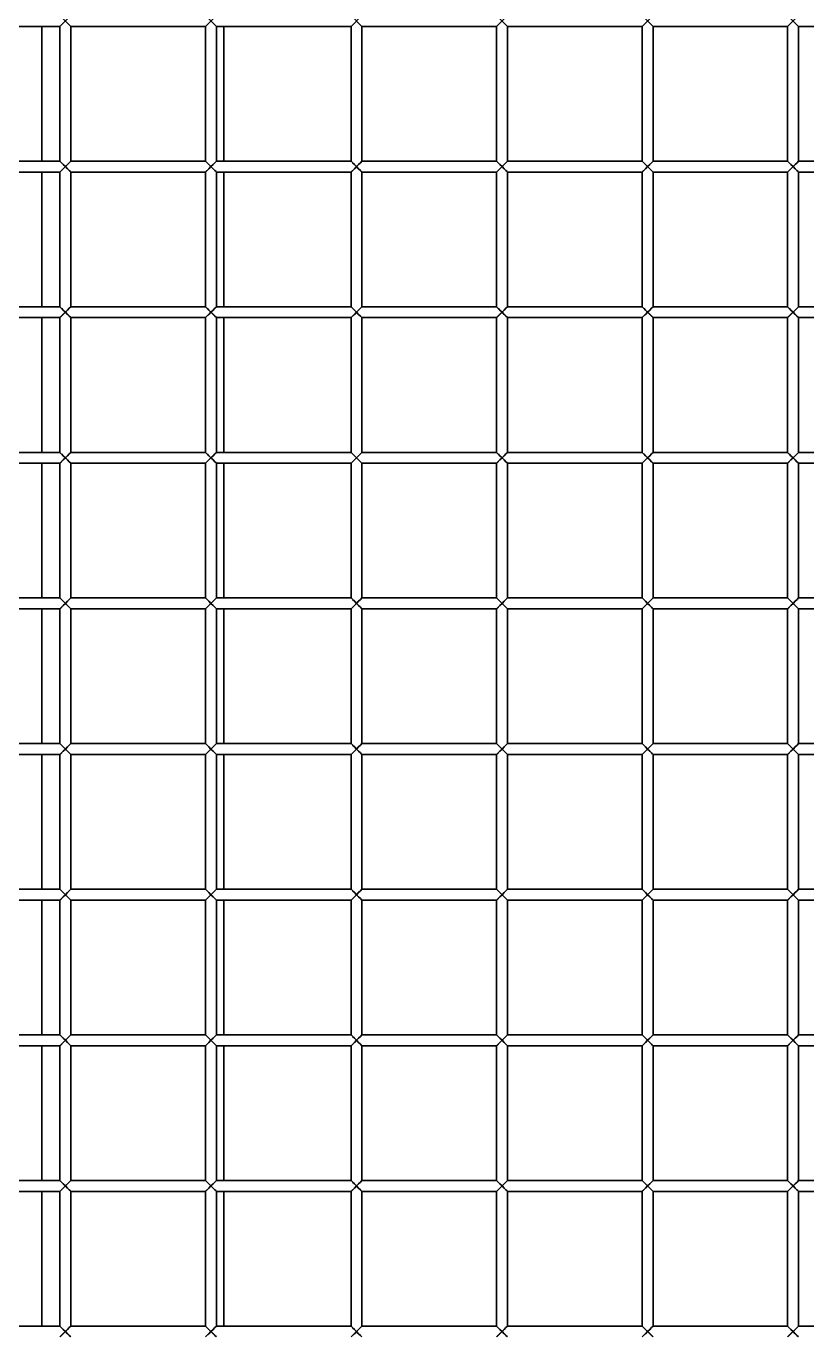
# Model space of a CAD drawing. Header units: millimetres. Extents: x 32496 to 166256, y 3504 to 23939.
# Drawn here: x 46964.4 to 47178.9, y 12427.1 to 12787.1 of the extents above; entities that cross this region are included whole.
import ezdxf

# ---------------------------------------------------------------- set-up
doc = ezdxf.new("R2010")
doc.units = ezdxf.units.MM
doc.layers.get('0').update_dxf_attribs({"lineweight": 35})

msp = doc.modelspace()

# ---------------------------------------------------------------- linework, layer by layer
at = {"linetype": 'Continuous'}
for p, q in [((46973.64, 12787.075), (46976.64, 12790.075)), ((46973.64, 12790.075), (46976.64, 12787.075)), ((47013.64, 12787.075), (47016.64, 12790.075)), ((47013.64, 12790.075), (47016.64, 12787.075)), ((47053.64, 12787.075), (47056.64, 12790.075)), ((47053.64, 12790.075), (47056.64, 12787.075)), ((47093.64, 12787.075), (47096.64, 12790.075)), ((47093.64, 12790.075), (47096.64, 12787.075)), ((47133.64, 12787.075), (47136.64, 12790.075)), ((47133.64, 12790.075), (47136.64, 12787.075)), ((47173.64, 12787.075), (47176.64, 12790.075)), ((47173.64, 12790.075), (47176.64, 12787.075)), ((46936.64, 12787.075), (46973.64, 12787.075)), ((46968.64, 12750.075), (46968.64, 12787.075)), ((46973.64, 12787.075), (46973.64, 12750.075)), ((46976.64, 12787.075), (46976.64, 12750.075)), ((46976.64, 12787.075), (47013.64, 12787.075)), ((47013.64, 12787.075), (47013.64, 12750.075)), ((47016.64, 12787.075), (47053.64, 12787.075)), ((47016.64, 12787.075), (47016.64, 12750.075)), ((47018.64, 12787.075), (47018.64, 12750.075)), ((47053.64, 12787.075), (47053.64, 12750.075)), ((47056.64, 12787.075), (47093.64, 12787.075)), ((47056.64, 12787.075), (47056.64, 12750.075)), ((47093.64, 12787.075), (47093.64, 12750.075)), ((47096.64, 12787.075), (47133.64, 12787.075)), ((47096.64, 12787.075), (47096.64, 12750.075)), ((47133.64, 12787.075), (47133.64, 12750.075)), ((47136.64, 12787.075), (47173.64, 12787.075)), ((47136.64, 12787.075), (47136.64, 12750.075)), ((47173.64, 12787.075), (47173.64, 12750.075)), ((47176.64, 12787.075), (47213.64, 12787.075)), ((47176.64, 12787.075), (47176.64, 12750.075)), ((46936.64, 12750.075), (46973.64, 12750.075)), ((46973.64, 12747.075), (46976.64, 12750.075)), ((46973.64, 12750.075), (46976.64, 12747.075)), ((46973.756, 12747.192), (46974.55, 12747.986)), ((46974.55, 12747.986), (46975.14, 12748.575)), ((46976.64, 12750.075), (46976.209, 12749.645)), ((46976.64, 12750.075), (47013.64, 12750.075)), ((47013.64, 12747.075), (47016.64, 12750.075)), ((47013.64, 12750.075), (47016.64, 12747.075)), ((47013.756, 12747.192), (47014.55, 12747.986)), ((47014.55, 12747.986), (47015.14, 12748.575)), ((47016.64, 12750.075), (47016.209, 12749.645)), ((47016.64, 12750.075), (47053.64, 12750.075)), ((47053.64, 12747.075), (47056.64, 12750.075)), ((47053.64, 12750.075), (47056.64, 12747.075)), ((47053.756, 12747.192), (47054.55, 12747.986)), ((47054.55, 12747.986), (47055.14, 12748.575)), ((47056.64, 12750.075), (47056.209, 12749.645)), ((47056.64, 12750.075), (47093.64, 12750.075)), ((47093.64, 12747.075), (47096.64, 12750.075)), ((47093.64, 12750.075), (47096.64, 12747.075)), ((47093.756, 12747.192), (47094.55, 12747.986)), ((47094.55, 12747.986), (47095.14, 12748.575)), ((47096.64, 12750.075), (47096.209, 12749.645)), ((47096.64, 12750.075), (47133.64, 12750.075)), ((47133.64, 12747.075), (47136.64, 12750.075)), ((47133.64, 12750.075), (47136.64, 12747.075)), ((47133.756, 12747.192), (47134.55, 12747.986)), ((47134.55, 12747.986), (47135.14, 12748.575)), ((47136.64, 12750.075), (47136.209, 12749.645)), ((47136.64, 12750.075), (47173.64, 12750.075)), ((47173.64, 12747.075), (47176.64, 12750.075)), ((47173.64, 12750.075), (47176.64, 12747.075)), ((47173.756, 12747.192), (47174.55, 12747.986)), ((47174.55, 12747.986), (47175.14, 12748.575)), ((47176.64, 12750.075), (47176.209, 12749.645)), ((47176.64, 12750.075), (47213.64, 12750.075)), ((46936.64, 12747.075), (46973.64, 12747.075)), ((46968.64, 12710.075), (46968.64, 12747.075)), ((46973.64, 12747.075), (46973.64, 12710.075)), ((46976.64, 12747.075), (46976.64, 12710.075)), ((46976.64, 12747.075), (47013.64, 12747.075)), ((47013.64, 12747.075), (47013.64, 12710.075)), ((47016.64, 12747.075), (47053.64, 12747.075)), ((47016.64, 12747.075), (47016.64, 12710.075)), ((47018.64, 12747.075), (47018.64, 12710.075)), ((47053.64, 12747.075), (47053.64, 12710.075)), ((47056.64, 12747.075), (47093.64, 12747.075)), ((47056.64, 12747.075), (47056.64, 12710.075)), ((47093.64, 12747.075), (47093.64, 12710.075)), ((47096.64, 12747.075), (47133.64, 12747.075)), ((47096.64, 12747.075), (47096.64, 12710.075)), ((47133.64, 12747.075), (47133.64, 12710.075)), ((47136.64, 12747.075), (47173.64, 12747.075)), ((47136.64, 12747.075), (47136.64, 12710.075)), ((47173.64, 12747.075), (47173.64, 12710.075)), ((47176.64, 12747.075), (47213.64, 12747.075)), ((47176.64, 12747.075), (47176.64, 12710.075)), ((46936.64, 12710.075), (46973.64, 12710.075)), ((46973.64, 12707.075), (46976.64, 12710.075)), ((46973.64, 12710.075), (46976.64, 12707.075)), ((46974.55, 12707.986), (46975.14, 12708.575)), ((46976.64, 12710.075), (46976.209, 12709.645)), ((46976.64, 12710.075), (47013.64, 12710.075)), ((47013.64, 12707.075), (47016.64, 12710.075)), ((47013.64, 12710.075), (47016.64, 12707.075)), ((47014.55, 12707.986), (47015.14, 12708.575)), ((47016.64, 12710.075), (47016.209, 12709.645)), ((47016.64, 12710.075), (47053.64, 12710.075)), ((47053.64, 12707.075), (47056.64, 12710.075)), ((47053.64, 12710.075), (47056.64, 12707.075)), ((47054.55, 12707.986), (47055.14, 12708.575)), ((47056.64, 12710.075), (47056.209, 12709.645)), ((47056.64, 12710.075), (47093.64, 12710.075)), ((47093.64, 12707.075), (47096.64, 12710.075)), ((47093.64, 12710.075), (47096.64, 12707.075)), ((47094.55, 12707.986), (47095.14, 12708.575)), ((47096.64, 12710.075), (47096.209, 12709.645)), ((47096.64, 12710.075), (47133.64, 12710.075)), ((47133.64, 12707.075), (47136.64, 12710.075)), ((47133.64, 12710.075), (47136.64, 12707.075)), ((47134.55, 12707.986), (47135.14, 12708.575)), ((47136.64, 12710.075), (47136.209, 12709.645)), ((47136.64, 12710.075), (47173.64, 12710.075)), ((47173.64, 12707.075), (47176.64, 12710.075)), ((47173.64, 12710.075), (47176.64, 12707.075)), ((47174.55, 12707.986), (47175.14, 12708.575)), ((47176.64, 12710.075), (47176.209, 12709.645)), ((47176.64, 12710.075), (47213.64, 12710.075)), ((46936.64, 12707.075), (46973.64, 12707.075)), ((46968.64, 12670.075), (46968.64, 12707.075)), ((46973.64, 12707.075), (46973.64, 12670.075)), ((46973.756, 12707.192), (46974.55, 12707.986)), ((46976.64, 12707.075), (46976.64, 12670.075)), ((46976.64, 12707.075), (47013.64, 12707.075)), ((47013.64, 12707.075), (47013.64, 12670.075)), ((47013.756, 12707.192), (47014.55, 12707.986)), ((47016.64, 12707.075), (47053.64, 12707.075)), ((47016.64, 12707.075), (47016.64, 12670.075)), ((47018.64, 12707.075), (47018.64, 12670.075)), ((47053.64, 12707.075), (47053.64, 12670.075)), ((47053.756, 12707.192), (47054.55, 12707.986)), ((47056.64, 12707.075), (47093.64, 12707.075)), ((47056.64, 12707.075), (47056.64, 12670.075)), ((47093.64, 12707.075), (47093.64, 12670.075)), ((47093.756, 12707.192), (47094.55, 12707.986)), ((47096.64, 12707.075), (47133.64, 12707.075)), ((47096.64, 12707.075), (47096.64, 12670.075)), ((47133.64, 12707.075), (47133.64, 12670.075)), ((47133.756, 12707.192), (47134.55, 12707.986)), ((47136.64, 12707.075), (47173.64, 12707.075)), ((47136.64, 12707.075), (47136.64, 12670.075)), ((47173.64, 12707.075), (47173.64, 12670.075)), ((47173.756, 12707.192), (47174.55, 12707.986)), ((47176.64, 12707.075), (47213.64, 12707.075)), ((47176.64, 12707.075), (47176.64, 12670.075)), ((46936.64, 12670.075), (46973.64, 12670.075)), ((46973.64, 12667.075), (46976.64, 12670.075)), ((46973.64, 12670.075), (46976.64, 12667.075)), ((46974.55, 12667.986), (46975.14, 12668.575)), ((46976.64, 12670.075), (46976.209, 12669.645)), ((46976.64, 12670.075), (47013.64, 12670.075)), ((47013.64, 12667.075), (47016.64, 12670.075)), ((47013.64, 12670.075), (47016.64, 12667.075)), ((47014.55, 12667.986), (47015.14, 12668.575)), ((47016.64, 12670.075), (47016.209, 12669.645)), ((47016.64, 12670.075), (47053.64, 12670.075)), ((47053.64, 12667.075), (47056.64, 12670.075)), ((47053.64, 12670.075), (47056.64, 12667.075)), ((47054.55, 12667.986), (47055.14, 12668.575)), ((47056.64, 12670.075), (47056.209, 12669.645)), ((47056.64, 12670.075), (47093.64, 12670.075)), ((47093.64, 12667.075), (47096.64, 12670.075)), ((47093.64, 12670.075), (47096.64, 12667.075)), ((47094.55, 12667.986), (47095.14, 12668.575)), ((47096.64, 12670.075), (47096.209, 12669.645)), ((47096.64, 12670.075), (47133.64, 12670.075)), ((47133.64, 12667.075), (47136.64, 12670.075)), ((47133.64, 12670.075), (47136.64, 12667.075)), ((47134.55, 12667.986), (47135.14, 12668.575)), ((47136.64, 12670.075), (47136.209, 12669.645)), ((47136.64, 12670.075), (47173.64, 12670.075)), ((47173.64, 12667.075), (47176.64, 12670.075)), ((47173.64, 12670.075), (47176.64, 12667.075)), ((47174.55, 12667.986), (47175.14, 12668.575)), ((47176.64, 12670.075), (47176.209, 12669.645)), ((47176.64, 12670.075), (47213.64, 12670.075)), ((46936.64, 12667.075), (46973.64, 12667.075)), ((46968.64, 12630.075), (46968.64, 12667.075)), ((46973.64, 12667.075), (46973.64, 12630.075)), ((46973.756, 12667.192), (46974.55, 12667.986)), ((46976.64, 12667.075), (46976.64, 12630.075)), ((46976.64, 12667.075), (47013.64, 12667.075)), ((47013.64, 12667.075), (47013.64, 12630.075)), ((47013.756, 12667.192), (47014.55, 12667.986)), ((47016.64, 12667.075), (47053.64, 12667.075)), ((47016.64, 12667.075), (47016.64, 12630.075)), ((47018.64, 12667.075), (47018.64, 12630.075)), ((47053.64, 12667.075), (47053.64, 12630.075)), ((47053.756, 12667.192), (47054.55, 12667.986)), ((47056.64, 12667.075), (47093.64, 12667.075)), ((47056.64, 12667.075), (47056.64, 12630.075)), ((47093.64, 12667.075), (47093.64, 12630.075)), ((47093.756, 12667.192), (47094.55, 12667.986)), ((47096.64, 12667.075), (47133.64, 12667.075)), ((47096.64, 12667.075), (47096.64, 12630.075)), ((47133.64, 12667.075), (47133.64, 12630.075)), ((47133.756, 12667.192), (47134.55, 12667.986)), ((47136.64, 12667.075), (47173.64, 12667.075)), ((47136.64, 12667.075), (47136.64, 12630.075)), ((47173.64, 12667.075), (47173.64, 12630.075)), ((47173.756, 12667.192), (47174.55, 12667.986)), ((47176.64, 12667.075), (47213.64, 12667.075)), ((47176.64, 12667.075), (47176.64, 12630.075)), ((46936.64, 12630.075), (46973.64, 12630.075)), ((46973.64, 12627.075), (46976.64, 12630.075)), ((46973.64, 12630.075), (46976.64, 12627.075)), ((46976.64, 12630.075), (46976.209, 12629.645)), ((46976.64, 12630.075), (47013.64, 12630.075)), ((47013.64, 12627.075), (47016.64, 12630.075)), ((47013.64, 12630.075), (47016.64, 12627.075)), ((47016.64, 12630.075), (47016.209, 12629.645)), ((47016.64, 12630.075), (47053.64, 12630.075)), ((47053.64, 12627.075), (47056.64, 12630.075)), ((47053.64, 12630.075), (47056.64, 12627.075)), ((47056.64, 12630.075), (47056.209, 12629.645)), ((47056.64, 12630.075), (47093.64, 12630.075)), ((47093.64, 12627.075), (47096.64, 12630.075)), ((47093.64, 12630.075), (47096.64, 12627.075)), ((47096.64, 12630.075), (47096.209, 12629.645)), ((47096.64, 12630.075), (47133.64, 12630.075)), ((47133.64, 12627.075), (47136.64, 12630.075)), ((47133.64, 12630.075), (47136.64, 12627.075)), ((47136.64, 12630.075), (47136.209, 12629.645)), ((47136.64, 12630.075), (47173.64, 12630.075)), ((47173.64, 12627.075), (47176.64, 12630.075)), ((47173.64, 12630.075), (47176.64, 12627.075)), ((47176.64, 12630.075), (47176.209, 12629.645)), ((47176.64, 12630.075), (47213.64, 12630.075)), ((46936.64, 12627.075), (46973.64, 12627.075)), ((46968.64, 12590.075), (46968.64, 12627.075)), ((46973.64, 12627.075), (46973.64, 12590.075)), ((46973.756, 12627.192), (46974.55, 12627.986)), ((46974.55, 12627.986), (46975.14, 12628.575)), ((46976.64, 12627.075), (46976.64, 12590.075)), ((46976.64, 12627.075), (47013.64, 12627.075)), ((47013.64, 12627.075), (47013.64, 12590.075)), ((47013.756, 12627.192), (47014.55, 12627.986)), ((47014.55, 12627.986), (47015.14, 12628.575)), ((47016.64, 12627.075), (47053.64, 12627.075)), ((47016.64, 12627.075), (47016.64, 12590.075)), ((47018.64, 12627.075), (47018.64, 12590.075)), ((47053.64, 12627.075), (47053.64, 12590.075)), ((47053.756, 12627.192), (47054.55, 12627.986)), ((47054.55, 12627.986), (47055.14, 12628.575)), ((47056.64, 12627.075), (47093.64, 12627.075)), ((47056.64, 12627.075), (47056.64, 12590.075)), ((47093.64, 12627.075), (47093.64, 12590.075)), ((47093.756, 12627.192), (47094.55, 12627.986)), ((47094.55, 12627.986), (47095.14, 12628.575)), ((47096.64, 12627.075), (47133.64, 12627.075)), ((47096.64, 12627.075), (47096.64, 12590.075)), ((47133.64, 12627.075), (47133.64, 12590.075)), ((47133.756, 12627.192), (47134.55, 12627.986)), ((47134.55, 12627.986), (47135.14, 12628.575)), ((47136.64, 12627.075), (47173.64, 12627.075)), ((47136.64, 12627.075), (47136.64, 12590.075)), ((47173.64, 12627.075), (47173.64, 12590.075)), ((47173.756, 12627.192), (47174.55, 12627.986)), ((47174.55, 12627.986), (47175.14, 12628.575)), ((47176.64, 12627.075), (47213.64, 12627.075)), ((47176.64, 12627.075), (47176.64, 12590.075)), ((46936.64, 12590.075), (46973.64, 12590.075)), ((46973.64, 12587.075), (46976.64, 12590.075)), ((46973.64, 12590.075), (46976.64, 12587.075)), ((46976.64, 12590.075), (46976.209, 12589.645)), ((46976.64, 12590.075), (47013.64, 12590.075)), ((47013.64, 12587.075), (47016.64, 12590.075)), ((47013.64, 12590.075), (47016.64, 12587.075)), ((47016.64, 12590.075), (47016.209, 12589.645)), ((47016.64, 12590.075), (47053.64, 12590.075)), ((47053.64, 12587.075), (47056.64, 12590.075)), ((47053.64, 12590.075), (47056.64, 12587.075)), ((47056.64, 12590.075), (47056.209, 12589.645)), ((47056.64, 12590.075), (47093.64, 12590.075)), ((47093.64, 12587.075), (47096.64, 12590.075)), ((47093.64, 12590.075), (47096.64, 12587.075)), ((47096.64, 12590.075), (47096.209, 12589.645)), ((47096.64, 12590.075), (47133.64, 12590.075)), ((47133.64, 12587.075), (47136.64, 12590.075)), ((47133.64, 12590.075), (47136.64, 12587.075)), ((47136.64, 12590.075), (47136.209, 12589.645)), ((47136.64, 12590.075), (47173.64, 12590.075)), ((47173.64, 12587.075), (47176.64, 12590.075)), ((47173.64, 12590.075), (47176.64, 12587.075)), ((47176.64, 12590.075), (47176.209, 12589.645)), ((47176.64, 12590.075), (47213.64, 12590.075)), ((46936.64, 12587.075), (46973.64, 12587.075)), ((46968.64, 12550.075), (46968.64, 12587.075)), ((46973.64, 12587.075), (46973.64, 12550.075)), ((46973.756, 12587.192), (46974.55, 12587.986)), ((46974.55, 12587.986), (46975.14, 12588.575)), ((46976.64, 12587.075), (47013.64, 12587.075)), ((46976.64, 12587.075), (46976.64, 12550.075)), ((47013.64, 12587.075), (47013.64, 12550.075)), ((47013.756, 12587.192), (47014.55, 12587.986)), ((47014.55, 12587.986), (47015.14, 12588.575)), ((47016.64, 12587.075), (47053.64, 12587.075)), ((47016.64, 12587.075), (47016.64, 12550.075)), ((47018.64, 12587.075), (47018.64, 12550.075)), ((47053.64, 12587.075), (47053.64, 12550.075)), ((47053.756, 12587.192), (47054.55, 12587.986)), ((47054.55, 12587.986), (47055.14, 12588.575)), ((47056.64, 12587.075), (47093.64, 12587.075)), ((47056.64, 12587.075), (47056.64, 12550.075)), ((47093.64, 12587.075), (47093.64, 12550.075)), ((47093.756, 12587.192), (47094.55, 12587.986)), ((47094.55, 12587.986), (47095.14, 12588.575)), ((47096.64, 12587.075), (47133.64, 12587.075)), ((47096.64, 12587.075), (47096.64, 12550.075)), ((47133.64, 12587.075), (47133.64, 12550.075)), ((47133.756, 12587.192), (47134.55, 12587.986)), ((47134.55, 12587.986), (47135.14, 12588.575)), ((47136.64, 12587.075), (47173.64, 12587.075)), ((47136.64, 12587.075), (47136.64, 12550.075)), ((47173.64, 12587.075), (47173.64, 12550.075)), ((47173.756, 12587.192), (47174.55, 12587.986)), ((47174.55, 12587.986), (47175.14, 12588.575)), ((47176.64, 12587.075), (47213.64, 12587.075)), ((47176.64, 12587.075), (47176.64, 12550.075)), ((46936.64, 12550.075), (46973.64, 12550.075)), ((46973.64, 12547.075), (46976.64, 12550.075)), ((46973.64, 12550.075), (46976.64, 12547.075)), ((46976.64, 12550.075), (46976.209, 12549.645)), ((46976.64, 12550.075), (47013.64, 12550.075)), ((47013.64, 12547.075), (47016.64, 12550.075)), ((47013.64, 12550.075), (47016.64, 12547.075)), ((47016.64, 12550.075), (47016.209, 12549.645)), ((47016.64, 12550.075), (47053.64, 12550.075)), ((47053.64, 12547.075), (47056.64, 12550.075)), ((47053.64, 12550.075), (47056.64, 12547.075)), ((47056.64, 12550.075), (47056.209, 12549.645)), ((47056.64, 12550.075), (47093.64, 12550.075)), ((47093.64, 12547.075), (47096.64, 12550.075)), ((47093.64, 12550.075), (47096.64, 12547.075)), ((47096.64, 12550.075), (47096.209, 12549.645)), ((47096.64, 12550.075), (47133.64, 12550.075)), ((47133.64, 12547.075), (47136.64, 12550.075)), ((47133.64, 12550.075), (47136.64, 12547.075)), ((47136.64, 12550.075), (47136.209, 12549.645)), ((47136.64, 12550.075), (47173.64, 12550.075)), ((47173.64, 12547.075), (47176.64, 12550.075)), ((47173.64, 12550.075), (47176.64, 12547.075)), ((47176.64, 12550.075), (47176.209, 12549.645)), ((47176.64, 12550.075), (47213.64, 12550.075)), ((46936.64, 12547.075), (46973.64, 12547.075)), ((46968.64, 12510.075), (46968.64, 12547.075)), ((46973.64, 12547.075), (46973.64, 12510.075)), ((46973.756, 12547.192), (46974.55, 12547.986)), ((46974.55, 12547.986), (46975.14, 12548.575)), ((46976.64, 12547.075), (47013.64, 12547.075)), ((46976.64, 12547.075), (46976.64, 12510.075)), ((47013.64, 12547.075), (47013.64, 12510.075)), ((47013.756, 12547.192), (47014.55, 12547.986)), ((47014.55, 12547.986), (47015.14, 12548.575)), ((47016.64, 12547.075), (47053.64, 12547.075)), ((47016.64, 12547.075), (47016.64, 12510.075)), ((47018.64, 12547.075), (47018.64, 12510.075)), ((47053.64, 12547.075), (47053.64, 12510.075)), ((47053.756, 12547.192), (47054.55, 12547.986)), ((47054.55, 12547.986), (47055.14, 12548.575)), ((47056.64, 12547.075), (47093.64, 12547.075)), ((47056.64, 12547.075), (47056.64, 12510.075)), ((47093.64, 12547.075), (47093.64, 12510.075)), ((47093.756, 12547.192), (47094.55, 12547.986)), ((47094.55, 12547.986), (47095.14, 12548.575)), ((47096.64, 12547.075), (47133.64, 12547.075)), ((47096.64, 12547.075), (47096.64, 12510.075)), ((47133.64, 12547.075), (47133.64, 12510.075)), ((47133.756, 12547.192), (47134.55, 12547.986)), ((47134.55, 12547.986), (47135.14, 12548.575)), ((47136.64, 12547.075), (47173.64, 12547.075)), ((47136.64, 12547.075), (47136.64, 12510.075)), ((47173.64, 12547.075), (47173.64, 12510.075)), ((47173.756, 12547.192), (47174.55, 12547.986)), ((47174.55, 12547.986), (47175.14, 12548.575)), ((47176.64, 12547.075), (47213.64, 12547.075)), ((47176.64, 12547.075), (47176.64, 12510.075)), ((46936.64, 12510.075), (46973.64, 12510.075)), ((46973.64, 12507.075), (46976.64, 12510.075)), ((46973.64, 12510.075), (46976.64, 12507.075)), ((46976.64, 12510.075), (46976.209, 12509.645)), ((46976.64, 12510.075), (47013.64, 12510.075)), ((47013.64, 12507.075), (47016.64, 12510.075)), ((47013.64, 12510.075), (47016.64, 12507.075)), ((47016.64, 12510.075), (47016.209, 12509.645)), ((47016.64, 12510.075), (47053.64, 12510.075)), ((47053.64, 12507.075), (47056.64, 12510.075)), ((47053.64, 12510.075), (47056.64, 12507.075)), ((47056.64, 12510.075), (47056.209, 12509.645)), ((47056.64, 12510.075), (47093.64, 12510.075)), ((47093.64, 12507.075), (47096.64, 12510.075)), ((47093.64, 12510.075), (47096.64, 12507.075)), ((47096.64, 12510.075), (47096.209, 12509.645)), ((47096.64, 12510.075), (47133.64, 12510.075)), ((47133.64, 12507.075), (47136.64, 12510.075)), ((47133.64, 12510.075), (47136.64, 12507.075)), ((47136.64, 12510.075), (47136.209, 12509.645)), ((47136.64, 12510.075), (47173.64, 12510.075)), ((47173.64, 12507.075), (47176.64, 12510.075)), ((47173.64, 12510.075), (47176.64, 12507.075)), ((47176.64, 12510.075), (47176.209, 12509.645)), ((47176.64, 12510.075), (47213.64, 12510.075)), ((46936.64, 12507.075), (46973.64, 12507.075)), ((46968.64, 12470.075), (46968.64, 12507.075)), ((46973.64, 12507.075), (46973.64, 12470.075)), ((46973.756, 12507.192), (46974.55, 12507.986)), ((46974.55, 12507.986), (46975.14, 12508.575)), ((46976.64, 12507.075), (47013.64, 12507.075)), ((46976.64, 12507.075), (46976.64, 12470.075)), ((47013.64, 12507.075), (47013.64, 12470.075)), ((47013.756, 12507.192), (47014.55, 12507.986)), ((47014.55, 12507.986), (47015.14, 12508.575)), ((47016.64, 12507.075), (47053.64, 12507.075)), ((47016.64, 12507.075), (47016.64, 12470.075)), ((47018.64, 12507.075), (47018.64, 12470.075)), ((47053.64, 12507.075), (47053.64, 12470.075)), ((47053.756, 12507.192), (47054.55, 12507.986)), ((47054.55, 12507.986), (47055.14, 12508.575)), ((47056.64, 12507.075), (47093.64, 12507.075)), ((47056.64, 12507.075), (47056.64, 12470.075)), ((47093.64, 12507.075), (47093.64, 12470.075)), ((47093.756, 12507.192), (47094.55, 12507.986)), ((47094.55, 12507.986), (47095.14, 12508.575)), ((47096.64, 12507.075), (47133.64, 12507.075)), ((47096.64, 12507.075), (47096.64, 12470.075)), ((47133.64, 12507.075), (47133.64, 12470.075)), ((47133.756, 12507.192), (47134.55, 12507.986)), ((47134.55, 12507.986), (47135.14, 12508.575)), ((47136.64, 12507.075), (47173.64, 12507.075)), ((47136.64, 12507.075), (47136.64, 12470.075)), ((47173.64, 12507.075), (47173.64, 12470.075)), ((47173.756, 12507.192), (47174.55, 12507.986)), ((47174.55, 12507.986), (47175.14, 12508.575)), ((47176.64, 12507.075), (47213.64, 12507.075)), ((47176.64, 12507.075), (47176.64, 12470.075)), ((46936.64, 12470.075), (46973.64, 12470.075)), ((46936.64, 12467.075), (46973.64, 12467.075)), ((46968.64, 12430.075), (46968.64, 12467.075)), ((46973.64, 12467.075), (46976.64, 12470.075)), ((46973.64, 12470.075), (46976.64, 12467.075)), ((46973.64, 12467.075), (46973.64, 12430.075)), ((46973.756, 12467.192), (46974.55, 12467.986)), ((46974.55, 12467.986), (46975.14, 12468.575)), ((46976.64, 12470.075), (46976.209, 12469.645)), ((46976.64, 12470.075), (47013.64, 12470.075)), ((46976.64, 12467.075), (47013.64, 12467.075)), ((46976.64, 12467.075), (46976.64, 12430.075)), ((47013.64, 12467.075), (47016.64, 12470.075)), ((47013.64, 12470.075), (47016.64, 12467.075)), ((47013.64, 12467.075), (47013.64, 12430.075)), ((47013.756, 12467.192), (47014.55, 12467.986)), ((47014.55, 12467.986), (47015.14, 12468.575)), ((47016.64, 12470.075), (47016.209, 12469.645)), ((47016.64, 12470.075), (47053.64, 12470.075)), ((47016.64, 12467.075), (47053.64, 12467.075)), ((47016.64, 12467.075), (47016.64, 12430.075)), ((47018.64, 12467.075), (47018.64, 12430.075)), ((47053.64, 12467.075), (47056.64, 12470.075)), ((47053.64, 12470.075), (47056.64, 12467.075)), ((47053.64, 12467.075), (47053.64, 12430.075)), ((47053.756, 12467.192), (47054.55, 12467.986)), ((47054.55, 12467.986), (47055.14, 12468.575)), ((47056.64, 12470.075), (47056.209, 12469.645)), ((47056.64, 12470.075), (47093.64, 12470.075)), ((47056.64, 12467.075), (47093.64, 12467.075)), ((47056.64, 12467.075), (47056.64, 12430.075)), ((47093.64, 12467.075), (47096.64, 12470.075)), ((47093.64, 12470.075), (47096.64, 12467.075)), ((47093.64, 12467.075), (47093.64, 12430.075)), ((47093.756, 12467.192), (47094.55, 12467.986)), ((47094.55, 12467.986), (47095.14, 12468.575)), ((47096.64, 12470.075), (47096.209, 12469.645)), ((47096.64, 12470.075), (47133.64, 12470.075)), ((47096.64, 12467.075), (47133.64, 12467.075)), ((47096.64, 12467.075), (47096.64, 12430.075)), ((47133.64, 12467.075), (47136.64, 12470.075)), ((47133.64, 12470.075), (47136.64, 12467.075)), ((47133.64, 12467.075), (47133.64, 12430.075)), ((47133.756, 12467.192), (47134.55, 12467.986)), ((47134.55, 12467.986), (47135.14, 12468.575)), ((47136.64, 12470.075), (47136.209, 12469.645)), ((47136.64, 12470.075), (47173.64, 12470.075)), ((47136.64, 12467.075), (47173.64, 12467.075)), ((47136.64, 12467.075), (47136.64, 12430.075)), ((47173.64, 12467.075), (47176.64, 12470.075)), ((47173.64, 12470.075), (47176.64, 12467.075)), ((47173.64, 12467.075), (47173.64, 12430.075)), ((47173.756, 12467.192), (47174.55, 12467.986)), ((47174.55, 12467.986), (47175.14, 12468.575)), ((47176.64, 12470.075), (47176.209, 12469.645)), ((47176.64, 12470.075), (47213.64, 12470.075)), ((47176.64, 12467.075), (47213.64, 12467.075)), ((47176.64, 12467.075), (47176.64, 12430.075)), ((46936.64, 12430.075), (46973.64, 12430.075)), ((46973.64, 12427.075), (46976.64, 12430.075)), ((46973.64, 12430.075), (46976.64, 12427.075)), ((46973.756, 12427.192), (46974.55, 12427.986)), ((46974.55, 12427.986), (46975.14, 12428.575)), ((46976.64, 12430.075), (46976.209, 12429.645)), ((46976.64, 12430.075), (47013.64, 12430.075)), ((47013.64, 12427.075), (47016.64, 12430.075)), ((47013.64, 12430.075), (47016.64, 12427.075)), ((47013.756, 12427.192), (47014.55, 12427.986)), ((47014.55, 12427.986), (47015.14, 12428.575)), ((47016.64, 12430.075), (47016.209, 12429.645)), ((47016.64, 12430.075), (47053.64, 12430.075)), ((47053.64, 12427.075), (47056.64, 12430.075)), ((47053.64, 12430.075), (47056.64, 12427.075)), ((47053.756, 12427.192), (47054.55, 12427.986)), ((47054.55, 12427.986), (47055.14, 12428.575)), ((47056.64, 12430.075), (47056.209, 12429.645)), ((47056.64, 12430.075), (47093.64, 12430.075)), ((47093.64, 12427.075), (47096.64, 12430.075)), ((47093.64, 12430.075), (47096.64, 12427.075)), ((47093.756, 12427.192), (47094.55, 12427.986)), ((47094.55, 12427.986), (47095.14, 12428.575)), ((47096.64, 12430.075), (47096.209, 12429.645)), ((47096.64, 12430.075), (47133.64, 12430.075)), ((47133.64, 12427.075), (47136.64, 12430.075)), ((47133.64, 12430.075), (47136.64, 12427.075)), ((47133.756, 12427.192), (47134.55, 12427.986)), ((47134.55, 12427.986), (47135.14, 12428.575)), ((47136.64, 12430.075), (47136.209, 12429.645)), ((47136.64, 12430.075), (47173.64, 12430.075)), ((47173.64, 12427.075), (47176.64, 12430.075)), ((47173.64, 12430.075), (47176.64, 12427.075)), ((47173.756, 12427.192), (47174.55, 12427.986)), ((47174.55, 12427.986), (47175.14, 12428.575)), ((47176.64, 12430.075), (47176.209, 12429.645)), ((47176.64, 12430.075), (47213.64, 12430.075))]:
    msp.add_line(p, q, dxfattribs=at)
for points in [[(46975.14, 12748.575), (46974.553, 12749.162), (46974.077, 12749.638)], [(46976.209, 12749.645), (46975.72, 12749.155), (46975.14, 12748.575)], [(46975.14, 12748.575), (46975.731, 12747.985), (46976.2, 12747.515), (46976.525, 12747.19)], [(47015.14, 12748.575), (47014.553, 12749.162), (47014.077, 12749.638)], [(47016.209, 12749.645), (47015.72, 12749.155), (47015.14, 12748.575)], [(47015.14, 12748.575), (47015.731, 12747.985), (47016.2, 12747.515), (47016.525, 12747.19)], [(47055.14, 12748.575), (47054.553, 12749.162), (47054.077, 12749.638)], [(47056.209, 12749.645), (47055.72, 12749.155), (47055.14, 12748.575)], [(47055.14, 12748.575), (47055.731, 12747.985), (47056.2, 12747.515), (47056.525, 12747.19)], [(47095.14, 12748.575), (47094.553, 12749.162), (47094.077, 12749.638)], [(47096.209, 12749.645), (47095.72, 12749.155), (47095.14, 12748.575)], [(47095.14, 12748.575), (47095.731, 12747.985), (47096.2, 12747.515), (47096.525, 12747.19)], [(47135.14, 12748.575), (47134.553, 12749.162), (47134.077, 12749.638)], [(47136.209, 12749.645), (47135.72, 12749.155), (47135.14, 12748.575)], [(47135.14, 12748.575), (47135.731, 12747.985), (47136.2, 12747.515), (47136.525, 12747.19)], [(47175.14, 12748.575), (47174.553, 12749.162), (47174.077, 12749.638)], [(47176.209, 12749.645), (47175.72, 12749.155), (47175.14, 12748.575)], [(47175.14, 12748.575), (47175.731, 12747.985), (47176.2, 12747.515), (47176.525, 12747.19)], [(46975.14, 12708.575), (46974.553, 12709.162), (46974.077, 12709.638)], [(46976.209, 12709.645), (46975.72, 12709.155), (46975.14, 12708.575)], [(46975.14, 12708.575), (46975.731, 12707.985), (46976.2, 12707.515), (46976.525, 12707.19)], [(47015.14, 12708.575), (47014.553, 12709.162), (47014.077, 12709.638)], [(47016.209, 12709.645), (47015.72, 12709.155), (47015.14, 12708.575)], [(47015.14, 12708.575), (47015.731, 12707.985), (47016.2, 12707.515), (47016.525, 12707.19)], [(47055.14, 12708.575), (47054.553, 12709.162), (47054.077, 12709.638)], [(47056.209, 12709.645), (47055.72, 12709.155), (47055.14, 12708.575)], [(47055.14, 12708.575), (47055.731, 12707.985), (47056.2, 12707.515), (47056.525, 12707.19)], [(47095.14, 12708.575), (47094.553, 12709.162), (47094.077, 12709.638)], [(47096.209, 12709.645), (47095.72, 12709.155), (47095.14, 12708.575)], [(47095.14, 12708.575), (47095.731, 12707.985), (47096.2, 12707.515), (47096.525, 12707.19)], [(47135.14, 12708.575), (47134.553, 12709.162), (47134.077, 12709.638)], [(47136.209, 12709.645), (47135.72, 12709.155), (47135.14, 12708.575)], [(47135.14, 12708.575), (47135.731, 12707.985), (47136.2, 12707.515), (47136.525, 12707.19)], [(47175.14, 12708.575), (47174.553, 12709.162), (47174.077, 12709.638)], [(47176.209, 12709.645), (47175.72, 12709.155), (47175.14, 12708.575)], [(47175.14, 12708.575), (47175.731, 12707.985), (47176.2, 12707.515), (47176.525, 12707.19)], [(46975.14, 12668.575), (46974.553, 12669.162), (46974.077, 12669.638)], [(46976.209, 12669.645), (46975.72, 12669.155), (46975.14, 12668.575)], [(46975.14, 12668.575), (46975.731, 12667.985), (46976.2, 12667.515), (46976.525, 12667.19)], [(47015.14, 12668.575), (47014.553, 12669.162), (47014.077, 12669.638)], [(47016.209, 12669.645), (47015.72, 12669.155), (47015.14, 12668.575)], [(47015.14, 12668.575), (47015.731, 12667.985), (47016.2, 12667.515), (47016.525, 12667.19)], [(47055.14, 12668.575), (47054.553, 12669.162), (47054.077, 12669.638)], [(47056.209, 12669.645), (47055.72, 12669.155), (47055.14, 12668.575)], [(47055.14, 12668.575), (47055.731, 12667.985), (47056.2, 12667.515), (47056.525, 12667.19)], [(47095.14, 12668.575), (47094.553, 12669.162), (47094.077, 12669.638)], [(47096.209, 12669.645), (47095.72, 12669.155), (47095.14, 12668.575)], [(47095.14, 12668.575), (47095.731, 12667.985), (47096.2, 12667.515), (47096.525, 12667.19)], [(47135.14, 12668.575), (47134.553, 12669.162), (47134.077, 12669.638)], [(47136.209, 12669.645), (47135.72, 12669.155), (47135.14, 12668.575)], [(47135.14, 12668.575), (47135.731, 12667.985), (47136.2, 12667.515), (47136.525, 12667.19)], [(47175.14, 12668.575), (47174.553, 12669.162), (47174.077, 12669.638)], [(47176.209, 12669.645), (47175.72, 12669.155), (47175.14, 12668.575)], [(47175.14, 12668.575), (47175.731, 12667.985), (47176.2, 12667.515), (47176.525, 12667.19)], [(46975.14, 12628.575), (46974.553, 12629.162), (46974.077, 12629.638)], [(46976.209, 12629.645), (46975.72, 12629.155), (46975.14, 12628.575)], [(47015.14, 12628.575), (47014.553, 12629.162), (47014.077, 12629.638)], [(47016.209, 12629.645), (47015.72, 12629.155), (47015.14, 12628.575)], [(47055.14, 12628.575), (47054.553, 12629.162), (47054.077, 12629.638)], [(47056.209, 12629.645), (47055.72, 12629.155), (47055.14, 12628.575)], [(47095.14, 12628.575), (47094.553, 12629.162), (47094.077, 12629.638)], [(47096.209, 12629.645), (47095.72, 12629.155), (47095.14, 12628.575)], [(47135.14, 12628.575), (47134.553, 12629.162), (47134.077, 12629.638)], [(47136.209, 12629.645), (47135.72, 12629.155), (47135.14, 12628.575)], [(47175.14, 12628.575), (47174.553, 12629.162), (47174.077, 12629.638)], [(47176.209, 12629.645), (47175.72, 12629.155), (47175.14, 12628.575)], [(46975.14, 12628.575), (46975.731, 12627.985), (46976.2, 12627.515), (46976.525, 12627.19)], [(47015.14, 12628.575), (47015.731, 12627.985), (47016.2, 12627.515), (47016.525, 12627.19)], [(47055.14, 12628.575), (47055.731, 12627.985), (47056.2, 12627.515), (47056.525, 12627.19)], [(47095.14, 12628.575), (47095.731, 12627.985), (47096.2, 12627.515), (47096.525, 12627.19)], [(47135.14, 12628.575), (47135.731, 12627.985), (47136.2, 12627.515), (47136.525, 12627.19)], [(47175.14, 12628.575), (47175.731, 12627.985), (47176.2, 12627.515), (47176.525, 12627.19)], [(46975.14, 12588.575), (46974.553, 12589.162), (46974.077, 12589.638)], [(46976.209, 12589.645), (46975.72, 12589.155), (46975.14, 12588.575)], [(47015.14, 12588.575), (47014.553, 12589.162), (47014.077, 12589.638)], [(47016.209, 12589.645), (47015.72, 12589.155), (47015.14, 12588.575)], [(47055.14, 12588.575), (47054.553, 12589.162), (47054.077, 12589.638)], [(47056.209, 12589.645), (47055.72, 12589.155), (47055.14, 12588.575)], [(47095.14, 12588.575), (47094.553, 12589.162), (47094.077, 12589.638)], [(47096.209, 12589.645), (47095.72, 12589.155), (47095.14, 12588.575)], [(47135.14, 12588.575), (47134.553, 12589.162), (47134.077, 12589.638)], [(47136.209, 12589.645), (47135.72, 12589.155), (47135.14, 12588.575)], [(47175.14, 12588.575), (47174.553, 12589.162), (47174.077, 12589.638)], [(47176.209, 12589.645), (47175.72, 12589.155), (47175.14, 12588.575)], [(46975.14, 12588.575), (46975.731, 12587.985), (46976.2, 12587.515), (46976.525, 12587.19)], [(47015.14, 12588.575), (47015.731, 12587.985), (47016.2, 12587.515), (47016.525, 12587.19)], [(47055.14, 12588.575), (47055.731, 12587.985), (47056.2, 12587.515), (47056.525, 12587.19)], [(47095.14, 12588.575), (47095.731, 12587.985), (47096.2, 12587.515), (47096.525, 12587.19)], [(47135.14, 12588.575), (47135.731, 12587.985), (47136.2, 12587.515), (47136.525, 12587.19)], [(47175.14, 12588.575), (47175.731, 12587.985), (47176.2, 12587.515), (47176.525, 12587.19)], [(46975.14, 12548.575), (46974.553, 12549.162), (46974.077, 12549.638)], [(46976.209, 12549.645), (46975.72, 12549.155), (46975.14, 12548.575)], [(47015.14, 12548.575), (47014.553, 12549.162), (47014.077, 12549.638)], [(47016.209, 12549.645), (47015.72, 12549.155), (47015.14, 12548.575)], [(47055.14, 12548.575), (47054.553, 12549.162), (47054.077, 12549.638)], [(47056.209, 12549.645), (47055.72, 12549.155), (47055.14, 12548.575)], [(47095.14, 12548.575), (47094.553, 12549.162), (47094.077, 12549.638)], [(47096.209, 12549.645), (47095.72, 12549.155), (47095.14, 12548.575)], [(47135.14, 12548.575), (47134.553, 12549.162), (47134.077, 12549.638)], [(47136.209, 12549.645), (47135.72, 12549.155), (47135.14, 12548.575)], [(47175.14, 12548.575), (47174.553, 12549.162), (47174.077, 12549.638)], [(47176.209, 12549.645), (47175.72, 12549.155), (47175.14, 12548.575)], [(46975.14, 12548.575), (46975.731, 12547.985), (46976.2, 12547.515), (46976.525, 12547.19)], [(47015.14, 12548.575), (47015.731, 12547.985), (47016.2, 12547.515), (47016.525, 12547.19)], [(47055.14, 12548.575), (47055.731, 12547.985), (47056.2, 12547.515), (47056.525, 12547.19)], [(47095.14, 12548.575), (47095.731, 12547.985), (47096.2, 12547.515), (47096.525, 12547.19)], [(47135.14, 12548.575), (47135.731, 12547.985), (47136.2, 12547.515), (47136.525, 12547.19)], [(47175.14, 12548.575), (47175.731, 12547.985), (47176.2, 12547.515), (47176.525, 12547.19)], [(46975.14, 12508.575), (46974.553, 12509.162), (46974.077, 12509.638)], [(46976.209, 12509.645), (46975.72, 12509.155), (46975.14, 12508.575)], [(46975.14, 12508.575), (46975.731, 12507.985), (46976.2, 12507.515), (46976.525, 12507.19)], [(47015.14, 12508.575), (47014.553, 12509.162), (47014.077, 12509.638)], [(47016.209, 12509.645), (47015.72, 12509.155), (47015.14, 12508.575)], [(47015.14, 12508.575), (47015.731, 12507.985), (47016.2, 12507.515), (47016.525, 12507.19)], [(47055.14, 12508.575), (47054.553, 12509.162), (47054.077, 12509.638)], [(47056.209, 12509.645), (47055.72, 12509.155), (47055.14, 12508.575)], [(47055.14, 12508.575), (47055.731, 12507.985), (47056.2, 12507.515), (47056.525, 12507.19)], [(47095.14, 12508.575), (47094.553, 12509.162), (47094.077, 12509.638)], [(47096.209, 12509.645), (47095.72, 12509.155), (47095.14, 12508.575)], [(47095.14, 12508.575), (47095.731, 12507.985), (47096.2, 12507.515), (47096.525, 12507.19)], [(47135.14, 12508.575), (47134.553, 12509.162), (47134.077, 12509.638)], [(47136.209, 12509.645), (47135.72, 12509.155), (47135.14, 12508.575)], [(47135.14, 12508.575), (47135.731, 12507.985), (47136.2, 12507.515), (47136.525, 12507.19)], [(47175.14, 12508.575), (47174.553, 12509.162), (47174.077, 12509.638)], [(47176.209, 12509.645), (47175.72, 12509.155), (47175.14, 12508.575)], [(47175.14, 12508.575), (47175.731, 12507.985), (47176.2, 12507.515), (47176.525, 12507.19)], [(46975.14, 12468.575), (46974.553, 12469.162), (46974.077, 12469.638)], [(46976.209, 12469.645), (46975.72, 12469.155), (46975.14, 12468.575)], [(46975.14, 12468.575), (46975.731, 12467.985), (46976.2, 12467.515), (46976.525, 12467.19)], [(47015.14, 12468.575), (47014.553, 12469.162), (47014.077, 12469.638)], [(47016.209, 12469.645), (47015.72, 12469.155), (47015.14, 12468.575)], [(47015.14, 12468.575), (47015.731, 12467.985), (47016.2, 12467.515), (47016.525, 12467.19)], [(47055.14, 12468.575), (47054.553, 12469.162), (47054.077, 12469.638)], [(47056.209, 12469.645), (47055.72, 12469.155), (47055.14, 12468.575)], [(47055.14, 12468.575), (47055.731, 12467.985), (47056.2, 12467.515), (47056.525, 12467.19)], [(47095.14, 12468.575), (47094.553, 12469.162), (47094.077, 12469.638)], [(47096.209, 12469.645), (47095.72, 12469.155), (47095.14, 12468.575)], [(47095.14, 12468.575), (47095.731, 12467.985), (47096.2, 12467.515), (47096.525, 12467.19)], [(47135.14, 12468.575), (47134.553, 12469.162), (47134.077, 12469.638)], [(47136.209, 12469.645), (47135.72, 12469.155), (47135.14, 12468.575)], [(47135.14, 12468.575), (47135.731, 12467.985), (47136.2, 12467.515), (47136.525, 12467.19)], [(47175.14, 12468.575), (47174.553, 12469.162), (47174.077, 12469.638)], [(47176.209, 12469.645), (47175.72, 12469.155), (47175.14, 12468.575)], [(47175.14, 12468.575), (47175.731, 12467.985), (47176.2, 12467.515), (47176.525, 12467.19)], [(46975.14, 12428.575), (46974.553, 12429.162), (46974.077, 12429.638)], [(46976.209, 12429.645), (46975.72, 12429.155), (46975.14, 12428.575)], [(46975.14, 12428.575), (46975.731, 12427.985), (46976.2, 12427.515), (46976.525, 12427.19)], [(47015.14, 12428.575), (47014.553, 12429.162), (47014.077, 12429.638)], [(47016.209, 12429.645), (47015.72, 12429.155), (47015.14, 12428.575)], [(47015.14, 12428.575), (47015.731, 12427.985), (47016.2, 12427.515), (47016.525, 12427.19)], [(47055.14, 12428.575), (47054.553, 12429.162), (47054.077, 12429.638)], [(47056.209, 12429.645), (47055.72, 12429.155), (47055.14, 12428.575)], [(47055.14, 12428.575), (47055.731, 12427.985), (47056.2, 12427.515), (47056.525, 12427.19)], [(47095.14, 12428.575), (47094.553, 12429.162), (47094.077, 12429.638)], [(47096.209, 12429.645), (47095.72, 12429.155), (47095.14, 12428.575)], [(47095.14, 12428.575), (47095.731, 12427.985), (47096.2, 12427.515), (47096.525, 12427.19)], [(47135.14, 12428.575), (47134.553, 12429.162), (47134.077, 12429.638)], [(47136.209, 12429.645), (47135.72, 12429.155), (47135.14, 12428.575)], [(47135.14, 12428.575), (47135.731, 12427.985), (47136.2, 12427.515), (47136.525, 12427.19)], [(47175.14, 12428.575), (47174.553, 12429.162), (47174.077, 12429.638)], [(47176.209, 12429.645), (47175.72, 12429.155), (47175.14, 12428.575)], [(47175.14, 12428.575), (47175.731, 12427.985), (47176.2, 12427.515), (47176.525, 12427.19)]]:
    msp.add_lwpolyline(points, dxfattribs=at)

doc.saveas('drawing.dxf')
